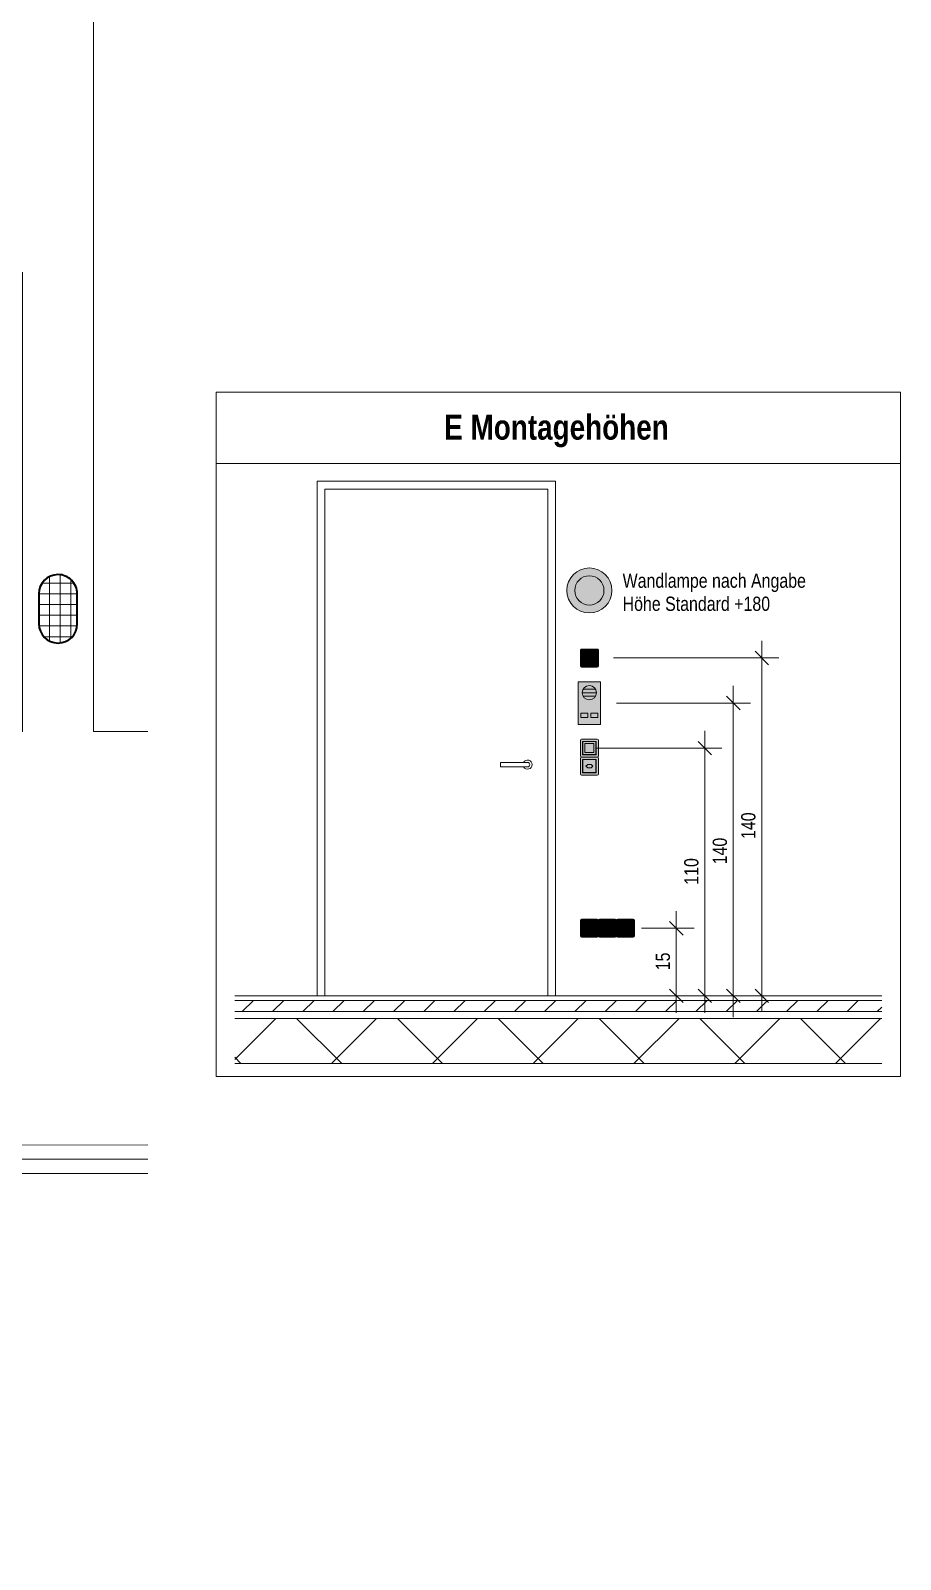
# Model space of a CAD drawing. Header units: millimetres. Extents: x -24363 to 26500, y -21894 to 23000.
# Drawn here: x 19193 to 25295, y -2806 to 7916 of the extents above; entities that cross this region are included whole.
import ezdxf

# ---------------------------------------------------------------- set-up
doc = ezdxf.new("R2010")
doc.units = ezdxf.units.MM
for name, pattern in [('IMPORT-Strich 3_1mm Kanten _3_', [4, 3, -1]), ('IMPORT-Unsichtbare Linie _3_', [10000, 0, -10000, 0, 0]), ('Verdeckt 0_75', [1.5, 0.75, -0.75])]:
    doc.linetypes.add(name, pattern=pattern)
for name, color, linetype, lineweight in [('020 Stützen', 7, 'Continuous', 5), ('020 Stützen Bauteilschraffuren', 7, 'Continuous', 5), ('030 Bodenaufbauten', 7, 'Continuous', 5), ('035 Decken', 7, 'Continuous', 5), ('060 Möbel Einbau', 7, 'Continuous', 5), ('080 Raum Innen Kontur Neu', 7, 'Continuous', 5), ('320 Sanitär', 7, 'Continuous', 5), ('Allgemeines Modell', 7, 'Continuous', 5), ('Möbel', 7, 'Continuous', 5), ('Text', 7, 'Continuous', 9)]:
    doc.layers.add(name, color=color, linetype=linetype, lineweight=lineweight)
for name, color, linetype, lineweight, true_color in [('5773_100 Untergeschoss_dwg', 7, 'Continuous', 5, 0x767676), ('Detailelemente', 1, 'Continuous', 25, 0xff0000), ('Linien', 7, 'Verdeckt 0_75', 5, 0xc0c0c0)]:
    doc.layers.add(name, color=color, linetype=linetype, lineweight=lineweight, true_color=true_color)
doc.styles.add('Arial_8', font='arial.ttf', dxfattribs={"width": 0.8, "height": 100})
doc.styles.add('Arial_B', font='ARIALBD.TTF', dxfattribs={"width": 0.8, "height": 175})

# ---------------------------------------------------------------- blocks, each defined once
blk = doc.blocks.new('DirectShape - Modell_Elektroplaner_002-17024943-UG')
at = {"layer": 'Allgemeines Modell', "color": 251, "true_color": 0x666666}
for p, q in [((0, 4620), (0, 8000)), ((0, 8000), (9181, 8000))]:
    blk.add_line(p, q, dxfattribs=at)
blk = doc.blocks.new('DirectShape - Dach-099-17024944-UG')
blk.add_blockref('DirectShape - Modell_Elektroplaner_002-17024943-UG', (0, 0))
blk = doc.blocks.new('DirectShape - Modell_Elektroplaner_002-17024798-UG')
at = {"layer": 'Möbel', "color": 251, "true_color": 0x666666}
for p, q in [((2000, 5000), (1619, 5000)), ((1619, 5000), (2000, 5000)), ((2000, 1779), (2000, 5000)), ((2000, 5000), (2000, 1779)), ((2500, 5000), (2500, 1779)), ((5000, 5000), (2500, 5000)), ((2500, 5000), (5000, 5000)), ((2500, 1779), (2500, 5000)), ((5000, 1779), (5000, 5000)), ((5000, 5000), (5000, 1779)), ((5000, 5000), (5000, 1779)), ((7500, 5000), (5000, 5000)), ((5000, 5000), (7500, 5000)), ((5000, 1779), (5000, 5000)), ((7500, 1779), (7500, 5000)), ((7500, 5000), (7500, 1779)), ((8000, 5000), (8000, 1779)), ((10500, 5000), (8000, 5000)), ((8000, 5000), (10500, 5000)), ((8000, 1779), (8000, 5000)), ((10500, 1779), (10500, 5000)), ((10500, 5000), (10500, 1779))]:
    blk.add_line(p, q, dxfattribs=at)
blk = doc.blocks.new('DirectShape - Objekt-015-17009989-UG')
blk.add_blockref('DirectShape - Modell_Elektroplaner_002-17024798-UG', (0, 0))
blk = doc.blocks.new('Modell_Elektroplaner_002_ifc-1-UG')
at = {"layer": 'Allgemeines Modell', "color": 251, "lineweight": 5, "true_color": 0x666666, "rotation": 359.999751747052}
blk.add_blockref('DirectShape - Dach-099-17024944-UG', (10835, -8000), dxfattribs=at)
at = {"layer": 'Möbel', "color": 251, "lineweight": 5, "true_color": 0x666666, "rotation": 179.999751747052}
blk.add_blockref('DirectShape - Objekt-015-17009989-UG', (21635, 8000), dxfattribs=at)
blk = doc.blocks.new('5773_100 Untergeschoss_dwg-17512464-UG')
at = {"layer": '020 Stützen Bauteilschraffuren', "true_color": 0x656565}
h = blk.add_hatch(dxfattribs=at)
h.set_pattern_fill('FP_11', color=251, style=0, pattern_type=2)
h.set_pattern_definition([(285.551, (17482.3, 8980.7), (-72.254, -20.107), []), (195.551, (17482.3, 8980.7), (-20.107, 72.254), [])])
h.paths.add_polyline_path([(17705, 8685), (17737, 8698), (17765, 8720), (17786, 8748), (17799, 8781), (17804, 8816), (17799, 8851), (17742, 9053), (17729, 9086), (17707, 9113), (17679, 9134), (17646, 9148), (17611, 9152), (17576, 9147), (17544, 9133), (17516, 9111), (17495, 9083), (17482, 9051), (17477, 9016), (17482, 8981), (17539, 8778), (17552, 8746), (17574, 8718), (17602, 8697), (17635, 8684), (17670, 8680)])
at = {"layer": '020 Stützen', "color": 251, "lineweight": 35, "true_color": 0x656565}
for p, q in [((17799, 8851), (17742, 9053)), ((17482, 8981), (17539, 8778))]:
    blk.add_line(p, q, dxfattribs=at)
for centre, start, end in [((17612, 9017), 105.551, 195.551), ((17612, 9017), 15.551, 105.551), ((17669, 8815), 285.551, 15.551), ((17669, 8815), 195.551, 285.551)]:
    blk.add_arc(centre, 135, start, end, dxfattribs=at)
at = {"layer": '030 Bodenaufbauten', "color": 251, "linetype": 'IMPORT-Unsichtbare Linie _3_', "true_color": 0x656565}
blk.add_line((19283, 5366), (10438, 2905), dxfattribs=at)
at = {"layer": '030 Bodenaufbauten', "color": 251, "linetype": 'IMPORT-Unsichtbare Linie _3_', "true_color": 0x656565, "flags": 128}
blk.add_lwpolyline([(21428, -2341), (12583, -4802), (10438, 2905), (19283, 5366)], dxfattribs=at)
at = {"layer": '035 Decken', "color": 251, "linetype": 'IMPORT-Strich 3_1mm Kanten _3_', "true_color": 0x656565}
blk.add_line((19283, 5366), (10198, 2838), dxfattribs=at)
at = {"layer": '060 Möbel Einbau', "color": 251, "true_color": 0x656565, "flags": 128}
blk.add_lwpolyline([(17138, 13073), (16771, 12971), (18112, 8154), (18479, 8256)], dxfattribs=at)
at = {"layer": '080 Raum Innen Kontur Neu', "color": 9, "true_color": 0xc0c0c0}
for p, q in [((17742, 9053), (17799, 8851)), ((17539, 8778), (17482, 8981))]:
    blk.add_line(p, q, dxfattribs=at)
for centre, start, end in [((17612, 9017), 105.551, 195.551), ((17612, 9017), 15.551, 105.551), ((17669, 8815), 285.551, 15.551), ((17669, 8815), 195.551, 285.551)]:
    blk.add_arc(centre, 135, start, end, dxfattribs=at)
at = {"layer": '320 Sanitär', "color": 98, "true_color": 0x002600, "flags": 128}
blk.add_lwpolyline([(19256, 5463), (10412, 3001), (10465, 2808), (19310, 5270)], dxfattribs=at)

msp = doc.modelspace()

# ---------------------------------------------------------------- hatches: boundary and pattern name
at = {"layer": 'Detailelemente', "lineweight": 5, "true_color": 0x007fff}
for points in [[(23112.5, 3831.4), (23153.4, 3836.8), (23191.5, 3852.5), (23224.2, 3877.6), (23249.3, 3910.4), (23265.1, 3948.5), (23270.5, 3989.3), (23265.1, 4030.2), (23249.3, 4068.3), (23224.2, 4101), (23191.5, 4126.1), (23153.4, 4141.9), (23112.5, 4147.3), (23071.6, 4141.9), (23033.5, 4126.1), (23000.8, 4101), (22975.7, 4068.3), (22959.9, 4030.2), (22954.6, 3989.3), (22959.9, 3948.5), (22975.7, 3910.4), (23000.8, 3877.6), (23033.5, 3852.5), (23071.6, 3836.8)], [(23057.2, 2694.2), (23169.9, 2694.5), (23173.4, 2696.5), (23175.4, 2700), (23175.7, 2702.1), (23175.7, 2812.5), (23174.6, 2816.5), (23171.8, 2819.4), (23169.9, 2820.7), (23173.4, 2822.7), (23174.6, 2824.4), (23175.7, 2828.3), (23175.4, 2940.9), (23173.4, 2944.5), (23169.9, 2946.5), (23167.8, 2946.8), (23055.2, 2946.5), (23051.6, 2944.5), (23049.6, 2940.9), (23049.3, 2938.9), (23049.3, 2828.3), (23050.4, 2824.4), (23053.3, 2821.5), (23055.2, 2820.1), (23051.6, 2818.1), (23050.4, 2816.5), (23049.3, 2812.5), (23049.6, 2700), (23051.6, 2696.5), (23055.2, 2694.5)], [(23057.2, 1556.7), (23169.9, 1557), (23173.4, 1559), (23174.6, 1560.6), (23175.7, 1564.6), (23175.2, 1677.2), (23174.6, 1679.1), (23171.8, 1682), (23167.8, 1683.1), (23055.2, 1682.8), (23051.6, 1680.8), (23049.6, 1677.2), (23049.3, 1675.2), (23049.6, 1562.5), (23051.6, 1559), (23053.3, 1557.8)]]:
    msp.add_hatch(color=150, dxfattribs=at).paths.add_polyline_path(points)
at = {"layer": 'Detailelemente', "lineweight": 5}
msp.add_hatch(color=256, dxfattribs=at).paths.add_polyline_path([(23167.8, 3452.3), (23171.8, 3453.3), (23174.6, 3456.2), (23175.7, 3460.2), (23175.7, 3570.7), (23174.6, 3574.7), (23171.8, 3577.6), (23167.8, 3578.6), (23055.2, 3578.4), (23051.6, 3576.3), (23049.6, 3572.8), (23049.3, 3570.7), (23049.6, 3458.1), (23051.6, 3454.6), (23055.2, 3452.5), (23057.2, 3452.3), (23112.5, 3452.3)])
at = {"layer": 'Detailelemente', "lineweight": 5, "true_color": 0xa55500}
msp.add_hatch(color=34, dxfattribs=at).paths.add_polyline_path([(23191.5, 3049.5), (23191.5, 3349.5), (23033.5, 3349.5), (23033.5, 3049.5), (23191.5, 3049.5)])
at = {"layer": 'Detailelemente', "lineweight": 5, "true_color": 0x00a500}
msp.add_hatch(color=94, dxfattribs=at).paths.add_polyline_path([(23194.8, 1556.7), (23296.2, 1557), (23299.8, 1559), (23301, 1560.6), (23302.1, 1564.6), (23301.7, 1676.7), (23301, 1679.1), (23298.1, 1682), (23294.2, 1683.1), (23181.6, 1682.8), (23178, 1680.8), (23176, 1677.2), (23175.7, 1675.2), (23176, 1562.4), (23179.1, 1558.2), (23179.7, 1557.8), (23183.6, 1556.7)])
at = {"layer": 'Detailelemente', "lineweight": 5, "true_color": 0x7700ff}
msp.add_hatch(color=190, dxfattribs=at).paths.add_polyline_path([(23310, 1556.7), (23421.6, 1557), (23424.5, 1557.8), (23427.4, 1560.6), (23428.5, 1564.6), (23428.5, 1675.2), (23427.4, 1679.1), (23424.5, 1682), (23420.6, 1683.1), (23307.9, 1682.8), (23304.4, 1680.8), (23302.3, 1677.2), (23302.1, 1675.2), (23302.4, 1562.4), (23305.5, 1558.2), (23306, 1557.8), (23309, 1557)])
at = {"layer": 'Detailelemente', "lineweight": 5}
h = msp.add_hatch(dxfattribs=at)
h.set_pattern_fill('FP_24', style=0, pattern_type=2)
h.set_pattern_definition([(45, (19218, 0), (-106.066, 106.066), [])])
h.paths.add_polyline_path([(24095, 1035.4), (25164.5, 1035.4), (25164.5, 1114.4), (20624.8, 1114.4), (20624.8, 1035.4), (23494.9, 1035.4)])
at = {"layer": 'Detailelemente', "lineweight": 5, "true_color": 0x808080}
h = msp.add_hatch(dxfattribs=at)
h.set_pattern_fill('FP_25', color=8, style=0, pattern_type=2)
h.set_pattern_definition([(45, (19218, 0), (-353.553, 353.553), []), (135, (19218, 0), (-353.553, -353.553), [])])
h.paths.add_polyline_path([(24095, 672.1), (25174.5, 672.1), (25174.5, 988), (20624.8, 988), (20624.8, 672.1), (23494.9, 672.1)])

# ---------------------------------------------------------------- linework, layer by layer
at = {"layer": 'Linien', "color": 7, "linetype": 'Continuous'}
for p, q in [((20494.8, 5380.1), (25294.8, 5380.1)), ((20494.8, 580.1), (20494.8, 5380.1)), ((25294.8, 5380.1), (25294.8, 580.1)), ((25294.8, 4880.1), (20494.8, 4880.1)), ((21202.9, 4754.6), (22875.6, 4754.6)), ((21202.9, 1146), (21202.9, 4754.6)), ((22875.6, 4754.6), (22875.6, 1146)), ((22821.1, 4700.2), (21257.3, 4700.2)), ((21257.3, 4700.2), (21257.3, 1146)), ((22821.1, 1146), (22821.1, 4700.2)), ((23049.3, 3570.7), (23049.3, 3460.2)), ((23049.3, 3460.2), (23049.3, 3570.7)), ((23167.8, 3578.6), (23057.2, 3578.6)), ((23057.2, 3578.6), (23167.8, 3578.6)), ((23065.1, 3562.8), (23159.9, 3562.8)), ((23065.1, 3468.1), (23065.1, 3562.8)), ((23066.7, 3561.3), (23158.3, 3561.3)), ((23066.7, 3469.6), (23066.7, 3561.3)), ((23158.3, 3561.3), (23158.3, 3469.6)), ((23159.9, 3562.8), (23159.9, 3468.1)), ((23175.7, 3460.2), (23175.7, 3570.7)), ((23175.7, 3570.7), (23175.7, 3460.2)), ((24274.7, 3562.8), (24369.5, 3468.1)), ((24322.1, 1035.4), (24322.1, 3635.5)), ((23057.2, 3452.3), (23167.8, 3452.3)), ((23167.8, 3452.3), (23057.2, 3452.3)), ((23159.9, 3468.1), (23065.1, 3468.1)), ((23158.3, 3469.6), (23066.7, 3469.6)), ((23282.1, 3515.5), (24442.1, 3515.5)), ((23033.5, 3349.5), (23033.5, 3049.5)), ((23191.5, 3349.5), (23033.5, 3349.5)), ((23191.5, 3349.5), (23033.5, 3349.5)), ((23033.5, 3349.5), (23033.5, 3049.5)), ((23191.5, 3049.5), (23191.5, 3349.5)), ((23191.5, 3049.5), (23191.5, 3349.5)), ((23062.5, 3271.8), (23162.5, 3271.8)), ((23069.2, 3296.8), (23155.8, 3296.8)), ((23069.2, 3246.8), (23155.8, 3246.8)), ((24074.7, 3246.9), (24169.5, 3152.1)), ((24122.1, 996), (24122.1, 3319.5)), ((23052.8, 3127.8), (23102.8, 3127.8)), ((23052.8, 3097.8), (23052.8, 3127.8)), ((23102.8, 3127.8), (23102.8, 3097.8)), ((23172.3, 3127.8), (23122.3, 3127.8)), ((23122.3, 3127.8), (23122.3, 3097.8)), ((23172.3, 3097.8), (23172.3, 3127.8)), ((23302.1, 3199.5), (24242.1, 3199.5)), ((23033.5, 3049.5), (23191.5, 3049.5)), ((23033.5, 3049.5), (23191.5, 3049.5)), ((23102.8, 3097.8), (23052.8, 3097.8)), ((23122.3, 3097.8), (23172.3, 3097.8)), ((23922.1, 1026), (23922.1, 3003.6)), ((23049.3, 2938.9), (23049.3, 2828.3)), ((23049.3, 2828.3), (23049.3, 2938.9)), ((23167.8, 2946.8), (23057.2, 2946.8)), ((23057.2, 2946.8), (23167.8, 2946.8)), ((23065.1, 2931), (23159.9, 2931)), ((23065.1, 2836.2), (23065.1, 2931)), ((23066.7, 2929.4), (23158.3, 2929.4)), ((23066.7, 2837.8), (23066.7, 2929.4)), ((23081.6, 2915.2), (23144.1, 2915.2)), ((23081.6, 2852), (23081.6, 2915.2)), ((23144.1, 2915.2), (23144.1, 2852)), ((23158.3, 2929.4), (23158.3, 2837.8)), ((23159.9, 2931), (23159.9, 2836.2)), ((23175.7, 2828.3), (23175.7, 2938.9)), ((23175.7, 2938.9), (23175.7, 2828.3)), ((23874.7, 2931), (23969.5, 2836.2)), ((23049.3, 2812.5), (23049.3, 2702.1)), ((23049.3, 2702.1), (23049.3, 2812.5)), ((23167.8, 2820.4), (23057.2, 2820.4)), ((23057.2, 2820.4), (23167.8, 2820.4)), ((23159.9, 2836.2), (23065.1, 2836.2)), ((23065.1, 2804.8), (23159.9, 2804.8)), ((23065.1, 2710), (23065.1, 2804.8)), ((23158.3, 2837.8), (23066.7, 2837.8)), ((23066.7, 2803.2), (23158.3, 2803.2)), ((23066.7, 2711.6), (23066.7, 2803.2)), ((23144.1, 2852), (23081.6, 2852)), ((23158.3, 2803.2), (23158.3, 2711.6)), ((23159.9, 2804.8), (23159.9, 2710)), ((23162.1, 2883.6), (24042.1, 2883.6)), ((23175.7, 2702.1), (23175.7, 2812.5)), ((23175.7, 2812.5), (23175.7, 2702.1)), ((22489.4, 2783.5), (22489.4, 2751.9)), ((22679, 2783.5), (22489.4, 2783.5)), ((22489.4, 2751.9), (22679, 2751.9)), ((23057.2, 2694.2), (23167.8, 2694.2)), ((23167.8, 2694.2), (23057.2, 2694.2)), ((23159.9, 2710), (23065.1, 2710)), ((23158.3, 2711.6), (23066.7, 2711.6)), ((23088.8, 2757.2), (23100.7, 2769.1)), ((23100.7, 2745.4), (23088.8, 2757.2)), ((23100.7, 2769.1), (23124.4, 2769.1)), ((23124.4, 2745.4), (23100.7, 2745.4)), ((23124.4, 2769.1), (23136.2, 2757.2)), ((23136.2, 2757.2), (23124.4, 2745.4)), ((23722.1, 1739.9), (23722.1, 1026)), ((23049.3, 1675.2), (23049.3, 1564.6)), ((23049.3, 1564.6), (23049.3, 1675.2)), ((23167.8, 1683.1), (23057.2, 1683.1)), ((23057.2, 1683.1), (23167.8, 1683.1)), ((23065.1, 1667.3), (23159.9, 1667.3)), ((23065.1, 1572.5), (23065.1, 1667.3)), ((23066.7, 1665.7), (23158.3, 1665.7)), ((23066.7, 1574.1), (23066.7, 1665.7)), ((23080.2, 1628.6), (23084.5, 1644.7)), ((23096.3, 1624.2), (23080.2, 1628.6)), ((23080.2, 1611.2), (23096.3, 1615.5)), ((23084.5, 1595), (23080.2, 1611.2)), ((23084.5, 1644.7), (23105, 1656.6)), ((23116.9, 1636.1), (23096.3, 1624.2)), ((23096.3, 1615.5), (23116.9, 1603.7)), ((23105, 1656.6), (23121.2, 1652.2)), ((23121.2, 1652.2), (23116.9, 1636.1)), ((23124.4, 1631.7), (23136.2, 1643.6)), ((23124.4, 1608), (23124.4, 1631.7)), ((23136.2, 1643.6), (23148.1, 1631.7)), ((23148.1, 1631.7), (23148.1, 1608)), ((23158.3, 1665.7), (23158.3, 1574.1)), ((23159.9, 1667.3), (23159.9, 1572.5)), ((23175.7, 1675.2), (23175.7, 1564.6)), ((23175.7, 1675.2), (23175.7, 1564.6)), ((23175.7, 1564.6), (23175.7, 1675.2)), ((23294.2, 1683.1), (23183.6, 1683.1)), ((23183.6, 1683.1), (23294.2, 1683.1)), ((23191.5, 1667.3), (23286.3, 1667.3)), ((23191.5, 1572.5), (23191.5, 1667.3)), ((23193.1, 1665.7), (23284.7, 1665.7)), ((23193.1, 1574.1), (23193.1, 1665.7)), ((23227, 1612), (23227, 1627.8)), ((23227, 1627.8), (23234.9, 1627.8)), ((23250.7, 1612), (23227, 1612)), ((23234.9, 1627.8), (23234.9, 1633.3)), ((23234.9, 1633.3), (23242.8, 1633.3)), ((23242.8, 1633.3), (23242.8, 1627.8)), ((23242.8, 1627.8), (23250.7, 1627.8)), ((23250.7, 1627.8), (23250.7, 1612)), ((23284.7, 1665.7), (23284.7, 1574.1)), ((23286.3, 1667.3), (23286.3, 1572.5)), ((23302.1, 1675.2), (23302.1, 1564.6)), ((23302.1, 1675.2), (23302.1, 1564.6)), ((23302.1, 1564.6), (23302.1, 1675.2)), ((23420.6, 1683.1), (23310, 1683.1)), ((23310, 1683.1), (23420.6, 1683.1)), ((23317.9, 1667.3), (23412.7, 1667.3)), ((23317.9, 1572.5), (23317.9, 1667.3)), ((23319.5, 1665.7), (23411.1, 1665.7)), ((23319.5, 1574.1), (23319.5, 1665.7)), ((23411.1, 1665.7), (23411.1, 1574.1)), ((23412.7, 1667.3), (23412.7, 1572.5)), ((23428.5, 1564.6), (23428.5, 1675.2)), ((23428.5, 1675.2), (23428.5, 1564.6)), ((23478.5, 1619.9), (23848.5, 1619.9)), ((23674.7, 1667.3), (23769.5, 1572.5)), ((23057.2, 1556.7), (23167.8, 1556.7)), ((23167.8, 1556.7), (23057.2, 1556.7)), ((23159.9, 1572.5), (23065.1, 1572.5)), ((23158.3, 1574.1), (23066.7, 1574.1)), ((23105, 1583.2), (23084.5, 1595)), ((23121.2, 1587.5), (23105, 1583.2)), ((23116.9, 1603.7), (23121.2, 1587.5)), ((23136.2, 1596.2), (23124.4, 1608)), ((23148.1, 1608), (23136.2, 1596.2)), ((23183.6, 1556.7), (23294.2, 1556.7)), ((23294.2, 1556.7), (23183.6, 1556.7)), ((23286.3, 1572.5), (23191.5, 1572.5)), ((23284.7, 1574.1), (23193.1, 1574.1)), ((23310, 1556.7), (23420.6, 1556.7)), ((23420.6, 1556.7), (23310, 1556.7)), ((23412.7, 1572.5), (23317.9, 1572.5)), ((23411.1, 1574.1), (23319.5, 1574.1)), ((23674.7, 1193.4), (23769.5, 1098.6)), ((23874.7, 1193.4), (23969.5, 1098.6)), ((24074.7, 1193.4), (24169.5, 1098.6)), ((24274.7, 1193.4), (24369.5, 1098.6)), ((20624.8, 1146), (25164.5, 1146)), ((25164.5, 1114.4), (20624.8, 1114.4)), ((20624.8, 1114.4), (25164.5, 1114.4)), ((21257.3, 1146), (21202.9, 1146)), ((22875.6, 1146), (22821.1, 1146)), ((20624.8, 1035.4), (25164.5, 1035.4)), ((25164.5, 1035.4), (20624.8, 1035.4)), ((20624.8, 988), (25164.5, 988)), ((25164.5, 672.1), (20624.8, 672.1)), ((20494.8, 580.1), (25294.8, 580.1))]:
    msp.add_line(p, q, dxfattribs=at)
for centre, radius in [((23112.5, 3989.3), 158), ((23112.5, 3989.3), 102.7), ((23128.3, 3500.2), 23.7), ((23112.5, 3271.8), 50), ((23346.3, 1619.9), 11.1), ((23384.2, 1619.9), 11.1)]:
    msp.add_circle(centre, radius, dxfattribs=at)
for centre, radius, start, end in [((23112.5, 3989.3), 158, 0, 180), ((23112.5, 3989.3), 158, 180, 360), ((23057.2, 3570.7), 7.9, 90, 180), ((23057.2, 3570.7), 7.9, 90, 180), ((23167.8, 3570.7), 7.9, 0, 90), ((23167.8, 3570.7), 7.9, 0, 90), ((23057.2, 3460.2), 7.9, 180, 270), ((23057.2, 3460.2), 7.9, 180, 270), ((23167.8, 3460.2), 7.9, 270, 0), ((23167.8, 3460.2), 7.9, 270, 0), ((23057.2, 2938.9), 7.9, 90, 180), ((23057.2, 2938.9), 7.9, 90, 180), ((23167.8, 2938.9), 7.9, 0, 90), ((23167.8, 2938.9), 7.9, 0, 90), ((22679, 2767.7), 31.6, 210, 150), ((23057.2, 2828.3), 7.9, 180, 270), ((23057.2, 2828.3), 7.9, 180, 270), ((23057.2, 2812.5), 7.9, 90, 180), ((23057.2, 2812.5), 7.9, 90, 180), ((23167.8, 2828.3), 7.9, 270, 0), ((23167.8, 2828.3), 7.9, 270, 0), ((23167.8, 2812.5), 7.9, 0, 90), ((23167.8, 2812.5), 7.9, 360, 90), ((22679, 2767.7), 15.8, 270, 90), ((23057.2, 2702.1), 7.9, 180, 270), ((23057.2, 2702.1), 7.9, 180, 270), ((23167.8, 2702.1), 7.9, 270, 0), ((23167.8, 2702.1), 7.9, 270, 0), ((23057.2, 1675.2), 7.9, 90, 180), ((23057.2, 1675.2), 7.9, 90, 180), ((23167.8, 1675.2), 7.9, 360, 90), ((23167.8, 1675.2), 7.9, 0, 90), ((23183.6, 1675.2), 7.9, 90, 180), ((23183.6, 1675.2), 7.9, 90, 180), ((23294.2, 1675.2), 7.9, 360, 90), ((23294.2, 1675.2), 7.9, 0, 90), ((23310, 1675.2), 7.9, 90, 180), ((23310, 1675.2), 7.9, 90, 180), ((23420.6, 1675.2), 7.9, 360, 90), ((23420.6, 1675.2), 7.9, 0, 90), ((23057.2, 1564.6), 7.9, 180, 270), ((23057.2, 1564.6), 7.9, 180, 270), ((23167.8, 1564.6), 7.9, 270, 0), ((23167.8, 1564.6), 7.9, 270, 0), ((23183.6, 1564.6), 7.9, 180, 270), ((23183.6, 1564.6), 7.9, 180, 270), ((23294.2, 1564.6), 7.9, 270, 0), ((23294.2, 1564.6), 7.9, 270, 0), ((23310, 1564.6), 7.9, 180, 270), ((23310, 1564.6), 7.9, 180, 270), ((23420.6, 1564.6), 7.9, 270, 0), ((23420.6, 1564.6), 7.9, 270, 0)]:
    msp.add_arc(centre, radius, start, end, dxfattribs=at)

# ---------------------------------------------------------------- block references
at = {"lineweight": 5}
msp.add_blockref('Modell_Elektroplaner_002_ifc-1-UG', (0, 0), dxfattribs=at)
at = {"layer": '5773_100 Untergeschoss_dwg', "color": 254, "true_color": 0xcccccc, "rotation": 344.449}
msp.add_blockref('5773_100 Untergeschoss_dwg-17512464-UG', (0, 0), dxfattribs=at)

# ---------------------------------------------------------------- texts
at = {"layer": 'Text', "attachment_point": 1}
for s, insert, char_height, width, style in [('E Montagehöhen', (22094.4, 5221.6), 175, 1946.497, 'Arial_B'), ('Wandlampe nach Angabe', (23345.9, 4107.9), 100, 1600.168, 'Arial_8'), ('Höhe Standard +180 ', (23345.9, 3945.9), 100, 1317.974, 'Arial_8')]:
    msp.add_mtext(s, dxfattribs=dict(at, insert=insert, char_height=char_height, width=width, style=style))
at = {"layer": 'Text', "char_height": 100, "attachment_point": 1, "rotation": 90, "style": 'Arial_8'}
for s, insert, width in [('140', (24177.7, 2246.1), 230.886), ('140', (23977.7, 2068.4), 230.886), ('110', (23777.7, 1925.5), 230.886), ('15', (23577.6, 1325.4), 153.924)]:
    msp.add_mtext(s, dxfattribs=dict(at, insert=insert, width=width))

doc.saveas('drawing.dxf')
